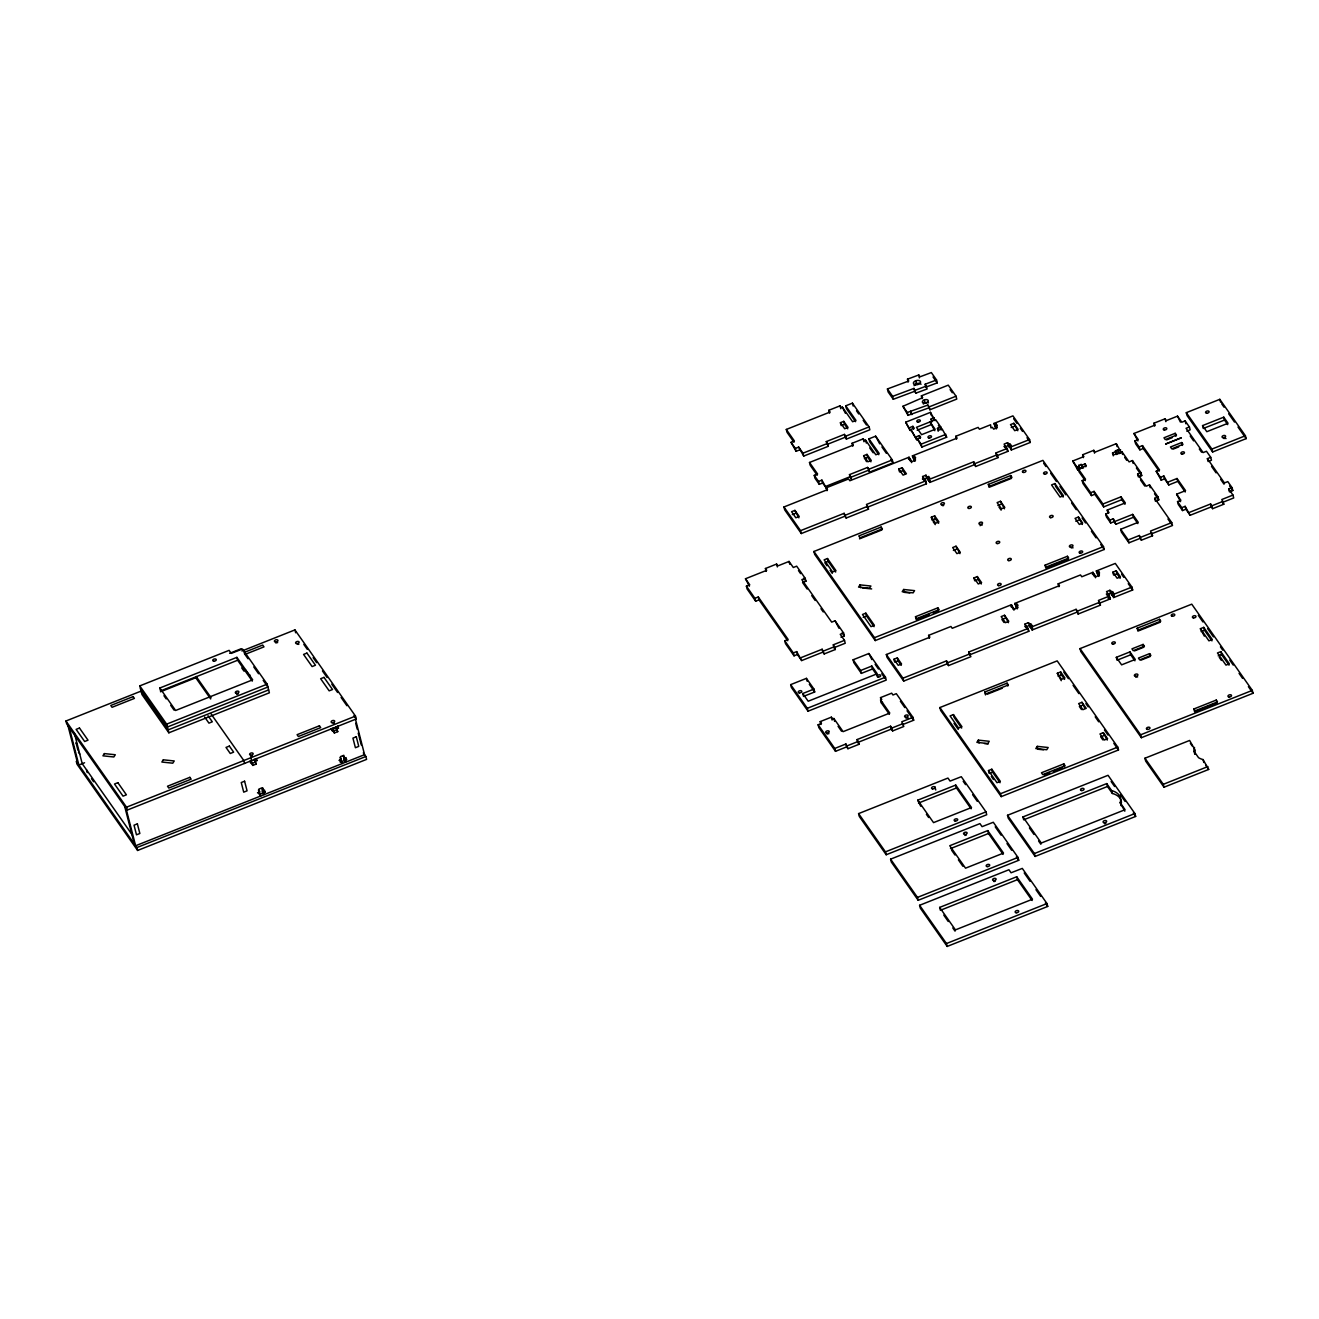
<?xml version="1.0" encoding="UTF-8"?>
<svg xmlns="http://www.w3.org/2000/svg" width="1319" height="1319" viewBox="0 0 1319 1319"><rect width="100%" height="100%" fill="white"/><g stroke="black" fill="none" stroke-linecap="round" stroke-linejoin="round"><path stroke-width="1.5" d="M860.004 584.878L858.537 587.103L869.452 588.258L870.919 586.032L860.004 584.878L860.746 587.763M903.663 589.478L902.196 591.72L913.111 592.858L914.578 590.632L903.663 589.478L904.405 592.363L909.863 592.94M978.335 740.14L976.868 742.366L987.783 743.52L989.25 741.294L978.335 740.14L979.077 743.026M1037.278 746.356L1035.811 748.582L1046.725 749.736L1048.193 747.51L1037.278 746.356L1038.02 749.241L1043.477 749.819M828.843 410.275L840.022 405.84L841.258 407.587L842.379 407.142L852.635 421.75L855.982 420.415L845.726 405.823L852.42 403.152L869.106 426.894L869.848 429.78L846.386 439.112L844.374 434.396L826.271 441.601L828.299 446.3L803.716 456.077L798.687 447.092L795.341 448.427L791.054 442.327L794.401 440.991L786.305 429.45L830.08 412.039L828.843 410.275L829.585 413.16M139.765 685.896L229.11 650.349L231.254 653.383L242.465 648.997L267.163 684.149L269.373 692.805L168.848 732.803L141.974 694.552L139.765 685.896L166.639 724.147L168.848 732.803M229.638 653.317L241.031 648.8M241.921 650.992L294.928 629.905L355.487 716.102L356.229 718.987L127.251 810.08L66.692 723.884L65.95 720.998L141.611 690.892M244.081 652.46L262.695 645.057L263.981 646.871L245.35 654.273M159.83 688.007L236.892 657.357L252.671 679.813L175.608 710.479L159.83 688.007L160.572 690.892L237.634 660.242L252.292 681.099M160.489 691.783L196.663 677.389M840.417 422.69L843.781 421.355L848.035 427.422L844.688 428.757L840.417 422.69L841.159 425.575L844.523 424.24L847.721 428.79M921.404 395.832L948.262 385.148L956.028 396.195L956.77 399.08L929.895 409.764L927.884 405.065L907.291 412.484L902.938 406.285L922.673 397.662L921.404 395.832L922.146 398.717M791.054 442.327L796.082 451.312L799.429 449.977M798.687 447.092L802.974 453.192L827.557 443.415L828.299 446.3M844.374 434.396L845.644 436.226L869.106 426.894M827.013 444.487L845.116 437.281M902.938 406.285L908.033 415.353L928.625 407.95M927.884 405.065L929.17 406.879L956.028 396.195M852.799 446.185L852.058 443.299L863.22 438.864L864.456 440.628L865.577 440.183L875.832 454.775L879.179 453.439L868.924 438.848L875.635 436.177L892.303 459.919L893.045 462.804L869.6 472.136L867.572 467.421L849.485 474.626L851.497 479.325L849.485 474.626M905.691 422.195L910.275 430.555L905.691 422.195L930.489 412.336L935.072 420.679L932.187 416.59M817.186 475.252L810.245 465.36L809.503 462.474L853.294 445.064L852.058 443.299M909.533 427.669L912.88 426.334L914.166 428.147L910.819 429.483L916.754 439.771L910.819 429.483M931.725 422.014L930.983 419.129L934.33 417.793M166.639 724.147L267.163 684.149M929.961 421.948L916.441 427.323L921.602 434.676L935.122 429.302L929.961 421.948L934.825 430.703M917.183 430.208L930.703 424.833M84.564 762.761L78.876 765.02L69.248 727.511M268.631 689.919L168.107 729.918L141.248 691.667M868.512 509.15L867.226 507.32L926.433 483.776L925.691 480.891L866.484 504.435L868.512 509.15L846.171 518.037L844.885 516.207L801.325 533.536L784.69 509.859L783.948 506.974L827.508 489.646L822.644 483.001L819.28 484.337L814.994 478.236L814.268 475.351L817.615 474.016L809.503 462.474M863.632 455.714L866.979 454.379L871.249 460.446L867.902 461.782L863.632 455.714L866.501 461.634M916.013 436.886L919.376 435.567L920.646 437.38L917.299 438.716L921.882 447.059L946.679 437.199L942.096 428.856L938.749 430.175L937.463 428.362L940.81 427.026L941.552 429.912L938.436 425.476M864.374 458.6L867.721 457.264L870.919 461.815M814.268 475.351L818.555 481.451L821.902 480.116L826.931 489.102M917.299 438.716L921.14 444.173L945.937 434.314M826.189 486.216L850.755 476.439M867.572 467.421L868.858 469.251L892.303 459.919M850.211 477.511L868.314 470.306M956.539 439.161L955.797 436.276L978.137 427.389L979.423 429.219L990.585 424.767L990.932 427.9L992.383 427.323L993.652 429.137L997.016 427.818L995.73 425.988L997.18 425.41L996.241 424.075L994.79 424.652L993.932 423.448L1012.926 415.881L1029.562 439.557L1030.304 442.442L1011.31 449.993L1009.727 445.904L1011.178 445.327L1007.502 442.739L1004.155 444.074L1006.166 448.79L1004.897 446.96L1008.244 445.624L1009.53 447.454L1029.562 439.557M909.055 457.215L910.638 461.304L909.055 457.215L849.848 480.759L848.579 478.945L826.238 487.832L826.98 490.717M915.452 459.391L914.001 459.968L912.402 455.879L957.083 438.106L955.797 436.276M909.912 458.418L908.445 458.996L912.121 461.584L915.468 460.249L914.199 458.435L915.65 457.841L914.71 456.506L913.259 457.099L912.402 455.879M993.932 423.448L995.532 427.537L996.983 426.96L996.241 424.075M794.928 510.387L791.565 511.706L795.835 517.79L799.182 516.454L794.928 510.387L798.869 517.823M898.8 469.053L902.147 467.717L906.417 473.801L903.07 475.12L898.8 469.053L899.542 471.938L902.888 470.603L905.015 473.636M1013.849 423.284L1010.486 424.619L1014.756 430.686L1018.103 429.367L1013.849 423.284L1017.773 430.736M792.307 514.591L795.67 513.272M1011.228 427.504L1014.575 426.169M927.982 479.885L926.713 478.072L923.349 479.407L922.608 476.522L925.971 475.186L927.982 479.885L973.719 461.782L975.73 466.481L998.071 457.594L996.059 452.895L1007.221 448.444L1007.963 451.329L996.801 455.78L996.059 452.895M924.635 481.221L923.894 478.335L922.443 478.912L925.691 480.891M927.241 477L928.691 476.423L929.631 477.758L928.18 478.335L929.78 482.441L974.461 464.667L975.73 466.481M1005.424 445.904L1003.973 446.481L1007.221 448.444M783.948 506.974L800.584 530.65L844.144 513.322L846.171 518.037M928.922 481.221L930.373 480.644M845.43 515.152L867.77 506.265M974.988 463.596L997.329 454.709M65.95 720.998L126.525 807.195L355.487 716.102M332.009 728.995L337.433 726.835M256.199 764.08L254.188 759.381L256.199 764.08L252.852 765.416L252.11 762.53L250.659 763.107L250.115 760.997M255.457 761.195L256.908 760.618L256.364 758.507M330.921 728.846L332.19 730.677L333.641 730.099L334.383 732.985L337.746 731.649L335.718 726.95L337.746 731.649M337.005 728.764L338.455 728.187L337.911 726.077M254.93 762.267L251.566 763.602L252.852 765.416M336.46 729.836L333.113 731.155L334.383 732.985M766.174 571.391L765.432 568.505L776.594 564.054L777.88 565.884L789.042 561.432L793.313 567.5L796.66 566.164L805.2 578.316L805.942 581.201L802.579 582.536L807.179 589.065M749.423 586.197L745.482 578.761L766.702 570.319L765.432 568.505M813.938 551.474L1042.9 460.38L1103.475 546.594L1104.217 549.479L875.239 640.572L814.68 554.359L813.938 551.474L874.497 637.687L875.239 640.572M881.108 527.072L858.768 535.959L860.054 537.789L882.395 528.903L881.108 527.072L881.85 529.958L859.51 538.844M988.343 484.419L1010.684 475.532L1011.953 477.363L989.613 486.249L988.343 484.419L989.085 487.305L1011.409 478.418L1010.684 475.532M1154.653 426.103L1153.911 423.218L1165.073 418.782L1166.359 420.596L1177.521 416.144L1181.791 422.228L1185.138 420.893L1189.408 426.96L1190.15 429.846L1186.787 431.181M787.74 640.721L759.019 599.865L755.672 601.2L747.148 589.049L746.406 586.164L749.753 584.828L745.482 578.761M1137.901 440.925L1133.961 433.489L1155.18 425.031L1153.911 423.218M1186.309 412.666L1219.811 399.327L1245.4 435.748L1246.142 438.633L1212.639 451.972L1187.051 415.551L1186.309 412.666L1211.897 449.087L1212.639 451.972M1083.377 457.627L1082.635 454.758L1093.797 450.307L1095.083 452.12L1116.303 443.679L1121.315 452.648L1113.813 454.775L1112.527 452.961L1115.874 451.626L1116.616 454.511L1115.33 450.834L1117.787 449.861L1119.073 453.538L1117.787 449.861M827.458 558.514L824.111 559.85L832.635 572.001L835.982 570.665L827.458 558.514L828.2 561.399L835.669 572.034M931.329 517.196L934.676 515.861L938.947 521.928L935.6 523.264L931.329 517.196L932.071 520.082L935.418 518.746L938.617 523.297M1081.151 464.436L1082.437 468.097L1081.151 464.436L1078.695 465.409L1079.981 469.086L1077.755 469.976L1072.743 461.007L1083.905 456.572L1082.635 454.758M828.2 561.399L824.853 562.735L826.98 565.769M1159.154 471.18L1143.227 448.509L1139.88 449.845L1135.626 443.778L1134.884 440.892L1138.231 439.557L1133.961 433.489M263.19 788.218L261.739 788.795L263.025 790.625L262.283 787.74L258.92 789.075L259.662 791.961L257.485 792.834M262.283 790.922L264.476 790.048L265.02 792.158L263.553 792.735L262.283 790.922L264.047 794.665L342.248 763.553L340.467 759.81L342.248 763.553M339.016 760.387L341.209 759.513L340.467 756.628L343.814 755.309L344.556 758.178L343.27 756.364M343.814 758.474L346.007 757.601L346.551 759.728L345.1 760.305L343.814 758.474L345.594 762.217L364.572 754.666L355.454 719.152M1072.743 461.007L1077.013 467.091L1079.239 466.201M1081.695 465.228L1085.042 463.892L1086.328 465.706L1082.981 467.041L1083.526 467.833L1078.283 468.904L1079.024 471.79L1085.24 480.644M1118.331 450.653L1120.573 449.763M125.981 808.267L135.61 845.759L260.7 796L258.211 792.538M341.753 761.64L340.302 762.217L339.758 760.09M1078.695 465.409L1079.42 468.294L1081.877 467.322M1116.055 453.72L1118.512 452.747M1140.984 472.713L1137.621 474.049L1138.363 476.917L1141.726 475.598L1140.984 472.713L1132.444 460.562L1129.097 461.897L1121.842 451.576L1119.617 452.466L1120.161 453.258M746.406 586.164L754.93 598.315L758.277 596.979L788.135 639.468L784.789 640.803L785.53 643.688L794.054 655.823L797.418 654.504L801.672 660.572L822.891 652.13L824.177 653.944L835.339 649.509L833.328 644.793L844.49 640.358L845.232 643.243L834.07 647.678L833.328 644.793M805.2 578.316L801.837 579.651L831.695 622.139L835.059 620.804L843.583 632.955L844.325 635.84L840.978 637.176M1000.461 501.269L997.115 502.605L1001.467 508.804L1004.814 507.469L1000.461 501.269L1004.468 508.804M1134.884 440.892L1139.138 446.96L1142.501 445.624L1159.549 469.91L1156.202 471.246L1161.215 480.198L1164.562 478.863L1168.832 484.93L1177.768 481.386L1185.22 492.003M1189.408 426.96L1186.061 428.296L1203.109 452.582L1206.473 451.246L1210.727 457.314L1211.469 460.199L1208.122 461.535L1207.38 458.649L1210.727 457.314M1175.213 433.308L1163.985 437.776L1165.271 439.59L1176.499 435.122L1175.213 433.308L1175.954 436.193M136.879 847.573L365.858 756.496L366.6 759.381L137.621 850.458L77.063 764.262L76.321 761.376L136.879 847.573L137.621 850.458M997.856 505.49L1001.203 504.155M1054.903 483.578L1051.556 484.914L1060.08 497.049L1063.444 495.713L1054.903 483.578L1055.645 486.464L1063.114 497.082M1166.606 439.919L1172.212 437.677M1202.549 425.608L1223.768 417.167L1228.038 423.251L1206.819 431.692L1202.549 425.608L1203.291 428.494L1224.51 420.052L1227.725 424.619M1124.975 504.254L1121.777 499.687L1103.69 506.892L1094.803 494.262L1091.456 495.581L1082.932 483.446L1082.19 480.561L1085.537 479.226L1078.283 468.904M1181.692 442.541L1170.464 446.993L1171.75 448.823L1182.978 444.355L1181.692 442.541L1182.434 445.426M1173.086 449.136L1178.691 446.91M956.011 546.214L952.664 547.55L956.918 553.617L960.281 552.298L956.011 546.214L959.952 553.65M1082.19 480.561L1090.714 492.696L1094.061 491.377L1102.948 504.006L1103.69 506.892M953.406 550.435L956.753 549.1M1211.897 449.087L1245.4 435.748M1156.202 471.246L1160.473 477.313L1163.82 475.978L1168.832 484.93M1158.049 496.999L1154.686 498.318L1155.428 501.204L1158.774 499.868L1158.049 496.999L1149.509 484.848L1146.162 486.183L1137.621 474.049M1102.948 504.006L1121.035 496.818L1125.305 502.885L1107.218 510.074L1107.96 512.959M1078.414 517.032L1075.067 518.367L1079.338 524.434L1082.685 523.099L1078.414 517.032L1082.355 524.467M1168.09 482.045L1177.026 478.5L1185.55 490.635L1176.614 494.196L1180.554 501.632M1075.809 521.252L1079.156 519.917M1137.852 523.594L1133.417 517.279L1115.89 524.253L1114.06 521.648L1110.697 522.983L1106.443 516.9L1105.701 514.014L1109.048 512.695L1107.218 510.074M865.841 613.154L862.494 614.489L871.018 626.64L874.382 625.305L865.841 613.154L866.583 616.039L874.052 626.673M863.236 617.374L866.583 616.039M1105.701 514.014L1109.955 520.098L1113.318 518.763L1115.89 524.253M1115.149 521.368L1132.675 514.394L1138.231 522.291L1120.688 529.265L1121.43 532.151L1128.932 542.818L1140.094 538.383L1141.38 540.196L1152.542 535.761L1150.531 531.046L1171.75 522.604L1172.492 525.49L1151.273 533.931L1152.542 535.761M973.983 577.903L977.33 576.568L981.6 582.652L978.253 583.971L973.983 577.903L974.725 580.789L978.071 579.453L981.27 584.004M784.789 640.803L793.313 652.954L796.676 651.619L801.672 660.572M843.583 632.955L840.236 634.291L844.49 640.358M1223.818 504.221L1222.548 502.407L1233.71 497.955L1232.968 495.07L1221.806 499.522L1223.818 504.221L1212.656 508.672L1211.37 506.842L1190.15 515.284L1185.88 509.216L1182.533 510.552L1178.279 504.485L1177.537 501.599L1180.884 500.264L1176.614 494.196M800.93 657.686L822.149 649.245L824.177 653.944M1177.537 501.599L1181.791 507.667L1185.154 506.331L1190.15 515.284M1228.714 489.003L1232.061 487.667L1232.803 490.553L1229.44 491.888L1228.714 489.003L1232.968 495.07M823.435 651.058L834.614 646.623M915.501 616.715L937.842 607.828L939.112 609.642L916.787 618.529L915.501 616.715L916.243 619.6L929.268 614.407M1045.06 565.159L1067.401 556.272L1068.687 558.102L1046.346 566.989L1045.06 565.159L1045.802 568.044L1068.143 559.157L1067.401 556.272M932.995 612.923L938.584 610.713L937.842 607.828M874.497 637.687L1103.475 546.594M1189.408 512.399L1210.628 503.957L1212.656 508.672M1211.914 505.787L1223.076 501.335M1120.688 529.265L1128.19 539.933L1139.369 535.498L1141.38 540.196M1140.638 537.311L1151.817 532.876M876.888 675.114L872.551 668.947L861.373 673.382L853.855 662.666L853.113 659.78L868.858 653.515L885.494 677.191L886.236 680.076L808.052 711.188L791.416 687.512L790.675 684.627L806.42 678.362L813.955 689.079L814.697 691.964L803.518 696.399L802.776 693.514L813.955 689.079M929.351 638.248L928.609 635.362L950.95 626.476L952.236 628.306L1011.426 604.745L1013.025 608.85L1011.426 604.745M1058.91 586.708L1058.168 583.822L1080.508 574.936L1081.794 576.766L1092.956 572.314L1094.556 576.419L1092.956 572.314M968.871 651.982L969.597 654.867L1028.804 631.306L1028.062 628.438L968.871 651.982L970.883 656.681L948.542 665.567L947.273 663.754L903.713 681.082L887.077 657.406L886.335 654.521L929.895 637.192L928.609 635.362M1017.823 606.938L1016.372 607.515L1014.773 603.426L1059.454 585.652L1058.168 583.822M1096.32 570.979L1097.161 572.199L1098.612 571.622L1099.354 574.507L1097.903 575.084L1096.32 570.979L1115.297 563.427L1131.933 587.103L1132.675 589.989L1113.681 597.54L1112.098 593.451L1113.549 592.874L1109.873 590.285L1106.526 591.621L1107.812 593.451L1106.361 594.028L1107.301 595.364L1108.751 594.787L1110.334 598.875L1099.172 603.327L1100.442 605.141L1078.118 614.027L1076.09 609.329L1030.353 627.432L1028.342 622.733L1024.995 624.052L1027.006 628.767L1024.995 624.052M1012.283 605.965L1010.832 606.542L1014.492 609.131L1017.856 607.795L1016.57 605.965L1018.021 605.388L1017.081 604.053L1015.63 604.63L1014.773 603.426M1093.814 573.534L1092.363 574.111L1096.04 576.683L1099.386 575.348L1098.1 573.534L1099.551 572.957L1098.612 571.622M853.113 659.78L860.631 670.497L871.81 666.062L877.217 673.762L808.201 701.23L802.776 693.514M893.952 659.253L897.299 657.917L901.569 664.001L898.206 665.32L893.952 659.253L894.694 662.138L898.041 660.803L901.24 665.353M1004.517 615.264L1001.17 616.6L1005.441 622.667L1008.788 621.331L1004.517 615.264L1008.458 622.7M1112.873 572.166L1116.22 570.83L1120.474 576.898L1117.127 578.233L1112.873 572.166L1113.599 575.051L1116.962 573.716L1120.161 578.266M1005.259 618.149L1001.912 619.485L1004.039 622.519M790.675 684.627L807.31 708.303L885.494 677.191M1026.264 625.882L1024.814 626.459L1028.062 628.438M1028.342 622.733L1032.019 625.305L1030.551 625.882L1032.15 629.987L1076.832 612.214M1025.737 626.937L1029.084 625.602M1107.268 594.506L1110.614 593.171L1111.901 595.001L1131.933 587.103M886.335 654.521L902.971 678.197L946.531 660.868L948.542 665.567M1109.592 595.99L1098.43 600.442L1100.442 605.141M1031.293 628.767L1032.744 628.19M1108.026 598.232L1109.493 597.655L1110.334 598.875M1112.84 596.336L1114.291 595.759L1112.609 591.539M947.8 662.682L970.141 653.795M1076.09 609.329L1077.376 611.142L1099.7 602.255M820.929 724.494L820.204 721.608L831.366 717.173L832.652 718.987L833.872 718.492L843.105 731.649L889.797 713.068L880.564 699.927L881.784 699.433L880.515 697.619L891.677 693.167L892.963 694.998L896.31 693.662L912.946 717.338L913.688 720.223L902.509 724.659M912.946 717.338L901.767 721.79L903.795 726.489L892.633 730.924L890.605 726.225L857.103 739.563L859.114 744.262L847.952 748.697L846.666 746.884L835.504 751.319L818.868 727.643L818.126 724.758L821.473 723.439L820.204 721.608M880.564 699.927L881.306 702.813L882.526 702.318M1080.047 648.602L1191.749 604.168L1252.308 690.381L1253.05 693.266L1141.364 737.7L1080.789 651.487L1080.047 648.602L1140.622 734.815L1141.364 737.7M818.126 724.758L834.762 748.45L845.924 743.998L847.952 748.697M1137.176 628.207L1159.516 619.32L1160.786 621.15L1138.462 630.037L1137.176 628.207L1137.918 631.092L1160.258 622.205L1159.516 619.32M939.903 707.545L1057.178 660.885L1117.754 747.098L1118.496 749.967L1001.22 796.627L940.645 710.43L939.903 707.545L1000.478 793.741L1001.22 796.627M847.21 745.812L858.372 741.377M891.891 728.039L903.053 723.603M857.103 739.563L857.845 742.432L891.347 729.11L892.633 730.924M984.749 692.03L1007.089 683.143L1008.359 684.973L986.018 693.86L984.749 692.03L985.491 694.915M987.354 694.173L1002.242 688.254M953.423 714.585L950.076 715.92L958.616 728.055L961.963 726.736L953.423 714.585L954.165 717.47L961.633 728.088M1057.31 673.267L1060.657 671.932L1064.928 677.999L1061.564 679.334L1057.31 673.267L1061.251 680.703M1058.052 676.152L1061.399 674.817L1064.598 679.367M1143.128 644.414L1131.949 648.849L1133.235 650.679L1144.397 646.228L1143.128 644.414L1143.837 647.2L1134.538 650.894M1116.319 657.324L1129.954 651.899L1135.247 659.434L1121.612 664.858L1116.319 657.324L1117.061 660.209L1130.696 654.785L1134.917 660.803M1200.389 628.701L1203.752 627.366L1212.276 639.501L1208.929 640.836L1200.389 628.701L1204.329 636.137M1201.131 631.587L1204.494 630.251L1211.947 640.869M1149.607 653.63L1138.445 658.082L1139.715 659.896L1150.893 655.461L1149.607 653.63L1150.316 656.433L1141.017 660.127M1081.976 702.285L1078.629 703.621L1082.899 709.688L1086.246 708.352L1081.976 702.285L1084.861 708.204M1082.718 705.17L1079.371 706.506L1081.498 709.54M1220.8 651.652L1217.453 652.971L1225.994 665.122L1229.341 663.787L1220.8 651.652L1221.542 654.537L1229.011 665.155M1218.195 655.856L1221.542 654.537M858.587 813.609L947.949 778.062L950.076 781.095L961.287 776.71L985.985 811.861L986.727 814.746L886.203 854.745L859.329 816.494L858.587 813.609L885.461 851.86L886.203 854.745M988.475 770.56L991.822 769.224L1000.346 781.359L996.999 782.695L988.475 770.56L989.201 773.445L992.564 772.11L1000.016 782.728M917.744 800.171L955.731 785.069L971.509 807.525L933.539 822.627L917.744 800.171L920.744 806.272M918.486 803.057L956.473 787.954L971.114 808.811M1103.311 732.639L1099.964 733.974L1104.217 740.041L1107.581 738.706L1103.311 732.639L1107.251 740.074M1104.052 735.524L1100.706 736.859L1102.832 739.893M1193.909 708.962L1216.25 700.076L1217.519 701.889L1195.179 710.776L1193.909 708.962L1194.651 711.848L1216.975 702.961L1216.25 700.076M1063.806 763.882L1041.466 772.769L1042.752 774.599L1065.092 765.712L1063.806 763.882L1064.548 766.768M1140.622 734.815L1252.308 690.381M1044.071 774.913L1049.66 772.703M1053.386 771.219L1062.685 767.51M1000.478 793.741L1117.754 747.098M885.461 851.86L985.985 811.861M890.589 859.164L979.951 823.617L982.078 826.65L993.289 822.265L1017.988 857.416L1018.73 860.301L918.205 900.283L891.331 862.049L890.589 859.164L917.463 897.398L918.205 900.283M1194.074 751.335L1198.526 757.667A22.176 12.91 -14.4 0 0 1203.06 759.579L1208.699 769.439L1164.017 787.212L1145.683 761.112L1144.941 758.227L1189.623 740.454L1195.261 750.313A22.176 12.91 -14.4 0 0 1194.816 754.221L1194.074 751.335A22.176 12.91 -14.4 0 1 1194.519 747.428M1007.518 815.29L1108.042 775.308L1134.917 813.543L1135.659 816.428L1035.135 856.427L1008.26 818.176L1007.518 815.29L1034.393 853.541L1035.135 856.427M987.733 830.607L949.746 845.726L965.541 868.182L1003.512 853.08L987.733 830.607L988.475 833.493L1003.116 854.349M1022.95 816.923L1106.723 783.601L1111.637 790.576A22.176 12.91 -14.4 0 1 1120.161 802.71L1125.074 809.701L1041.301 843.022L1022.95 816.923L1023.692 819.808L1107.465 786.487L1112.379 793.461A22.176 12.91 -14.4 0 1 1121.414 802.974M950.488 848.612L988.475 833.493M1144.941 758.227L1163.292 784.327L1207.957 766.553M917.463 897.398L1017.988 857.416M1034.393 853.541L1134.917 813.543M919.59 905.296L1008.936 869.749L1011.079 872.782L1022.291 868.397L1046.989 903.548L1047.731 906.433L947.207 946.432L920.332 908.181L919.59 905.296L946.465 943.547L947.207 946.432M939.656 907.406L1016.718 876.756L1032.497 899.212L955.434 929.879L939.656 907.406L940.398 910.291L1017.46 879.641L1032.118 900.498M946.465 943.547L1046.989 903.548M908.148 382.098L907.488 379.18L918.782 374.959L920.052 376.789L931.346 372.568L936.539 379.971L937.199 382.889L925.856 387.127L925.196 384.208L936.539 379.971M925.196 384.208L927.142 388.957L915.897 393.144L914.628 391.314L893.293 399.278L888.083 391.875L887.44 388.957L908.775 380.993L907.488 379.18M887.44 388.957L892.633 396.359L913.968 388.396L915.897 393.144M915.254 390.226L926.482 386.038M862.56 587.961L871.661 588.917M984.535 743.603L988.178 743.982M1221.724 403.861L1224.048 407.175M1228.698 413.803L1234.518 422.08M1237.997 427.043L1246.142 438.633M1232.061 487.667L1227.791 481.6L1224.444 482.935L1207.38 458.649M1229.605 486.002L1232.803 490.553M1180.39 422.08L1177.521 416.144M1190.2 436.028L1193.613 440.892M1199.301 448.988L1201.576 452.219M1211.534 466.382L1216.085 472.861M1220.636 479.341L1224.048 484.205M1136.384 467.998L1141.726 475.598M1154.521 493.801L1158.774 499.868M1154.686 498.318L1171.75 522.604M1124.662 457.413L1126.739 460.364M1140.506 479.968L1144.76 486.035M1167.942 519.01L1171.354 523.874M1198.311 615.346L1202.961 621.974M1207.627 628.602L1213.447 636.896M1220.438 646.854L1222.762 650.168M1229.753 660.11L1233.249 665.089M1239.069 673.366L1242.564 678.345M1248.384 686.638L1253.05 693.266M1219.267 657.373L1221.394 660.423M1013.668 418.766L1016.998 423.514M1020.329 428.246L1022.538 431.395M1026.973 437.71L1030.304 442.442M1043.642 463.266L1045.967 466.58M1050.633 473.224L1056.453 481.501M1059.948 486.48L1065.768 494.773M1071.605 503.05L1076.255 509.695M1082.075 517.971L1085.57 522.951M1091.407 531.244L1096.056 537.872M1100.722 544.5L1104.217 549.479M1121.595 574.21L1123.804 577.359M1128.24 583.674L1132.675 589.989M1009.727 445.904L1011.31 449.993M1112.098 593.451L1113.681 597.54M1007.106 450.125L1007.963 451.329M950.109 389.616L952.334 392.765M996.801 455.78L998.071 457.594M933.028 376.97L937.199 382.889M1190.365 743.339L1192.327 746.125M1205.764 765.251L1208.699 769.439M998.945 507.04L1001.121 510.14M940.81 427.026L935.616 419.623L932.269 420.959L930.983 419.129M944.75 434.462L946.679 437.199M928.18 478.335L929.78 482.441M1063.741 672.063L1068.406 678.691M1073.072 685.319L1078.893 693.613M1085.883 703.555L1088.208 706.869M1095.199 716.811L1098.694 721.79M1104.514 730.083L1108.009 735.062M1113.83 743.339L1118.496 749.967M1030.551 625.882L1032.15 629.987M922.608 476.522L923.894 478.335M926.433 483.776L924.833 479.671M1028.804 631.306L1027.204 627.217M856.509 410.786L858.718 413.952M863.17 420.283L866.501 425.031M879.707 443.811L875.635 436.177M881.933 446.976L886.384 453.307M890.82 459.639L893.045 462.804M933.143 521.599L935.27 524.632M1111.126 781.507L1114.621 786.503M1120.474 794.813L1125.14 801.474M1133.318 813.114L1135.659 816.428M855.586 421.684L846.468 408.709L845.726 405.823M878.784 454.709L869.666 441.733L868.924 438.848M845.397 413.276L842.379 407.142M869.732 447.932L873.162 452.796M1120.161 802.71L1124.827 811.185M826.271 441.601L827.557 443.415M793.989 442.228L787.047 432.335L786.305 429.45M1029.43 827.969L1034.014 834.482M1038.597 841.011L1040.889 844.275M954.016 723.356L958.286 729.423M991.344 776.479L993.471 779.513M830.179 570.336L832.305 573.369M963.2 781.277L965.557 784.624M972.614 794.665L977.313 801.358M995.218 826.815L1001.088 835.191M1006.974 843.566L1011.673 850.26M1016.372 856.954L1018.73 860.301M1024.204 872.964L1030.09 881.323M1035.959 889.698L1040.675 896.392M1045.373 903.086L1047.731 906.433M871.826 659.566L868.858 653.515M875.14 664.298L878.47 669.03M881.801 673.762L885.131 678.494M900.382 701.279L904.818 707.594M907.027 710.76L913.688 720.223M798.473 570.566L800.6 573.617M803.799 578.167L805.942 581.201M838.983 628.24L835.059 620.804M842.182 632.807L844.325 635.84M811.762 595.611L815.208 600.508M820.962 608.686L823.254 611.95M881.306 702.813L889.385 714.304M834.07 647.678L835.339 649.509M926.383 814.285L928.642 817.5M951.626 850.211L955.005 855.025M958.385 859.84L962.886 866.253M857.845 742.432L859.114 744.262M809.322 684.297L814.697 691.964M838.076 726.307L841.538 731.237M943.777 915.106L948.279 921.536M952.796 927.949L955.055 931.148M303.815 644.397L307.311 649.36M313.131 657.653L316.626 662.633M322.446 670.909L327.112 677.554M331.778 684.182L337.598 692.475M341.093 697.438L346.913 705.731M353.904 715.673L356.229 718.987M363.302 752.852L365.858 756.496M337.169 726.373L338.455 728.187M332.372 728.269L333.641 730.099M345.265 757.897L346.551 759.728M339.923 757.7L341.209 759.513M244.378 653.564L248.038 658.775M253.776 666.952L258.557 673.729M263.19 680.34L267.889 687.034L167.365 727.033L140.506 688.782M245.268 669.541L248.615 674.306A22.176 12.91 -14.4 0 0 249.967 675.048M241.756 667.942L244.015 671.14M255.639 758.804L256.908 760.618M196.168 676.482L211.073 697.702M195.773 677.735L210.677 698.955M250.841 760.717L252.11 762.53M211.188 714.123L243.801 760.535L244.543 763.421M263.734 790.345L265.02 792.158M208.023 715.739L212.293 721.806L208.946 723.142L204.676 717.074M258.392 790.13L259.662 791.961M258.936 792.241L260.206 794.071M259.431 794.17L260.7 796M163.952 695.707L166.194 698.922M170.712 705.335L174.092 710.15M77.293 744.46L76.007 742.63L77.986 750.33M78.481 752.242L79.767 754.072M132.345 835.009L82.223 763.685L74.474 733.496M91.506 778.705L93.633 781.738M1219.811 399.327L1220.553 402.213M1223.768 417.167L1224.51 420.052M1210.628 503.957L1211.37 506.842M1185.138 420.893L1185.88 423.778M1165.073 418.782L1165.815 421.651M1185.154 506.331L1185.88 509.216M1177.026 478.5L1177.768 481.386M1181.791 507.667L1182.533 510.552M1203.752 627.366L1204.494 630.251M1163.82 475.978L1164.562 478.863M1160.473 477.313L1161.215 480.198M1142.501 445.624L1143.227 448.509M1149.509 484.848L1150.25 487.733M1139.138 446.96L1139.88 449.845M1132.444 460.562L1133.186 463.447M1203.06 759.579L1203.802 762.464M1121.842 451.576L1122.584 454.461M1116.303 443.679L1117.045 446.564M1139.369 535.498L1140.094 538.383M1132.675 514.394L1133.417 517.279M1112.527 452.961L1113.269 455.846M1121.035 496.818L1121.777 499.687M1128.19 539.933L1128.932 542.818M1113.318 518.763L1114.06 521.648M1093.797 450.307L1094.539 453.192M1109.955 520.098L1110.697 522.983M1116.22 570.83L1116.962 573.716M1094.061 491.377L1094.803 494.262M1085.042 463.892L1085.784 466.778M1090.714 492.696L1091.456 495.581M1129.954 651.899L1130.696 654.785M1163.292 784.327L1164.017 787.212M1111.159 592.116L1111.901 595.001M1109.873 590.285L1110.614 593.171M1077.013 467.091L1077.755 469.976M1108.751 594.787L1109.493 597.655M1098.1 573.534L1098.842 576.419M1097.161 572.199L1097.903 575.084M1094.754 574.87L1095.495 577.755M1077.376 611.142L1078.118 614.027M1111.637 790.576L1112.379 793.461M1106.723 783.601L1107.465 786.487M1010.239 443.992L1010.981 446.877M1008.788 444.569L1009.53 447.454M1007.502 442.739L1008.244 445.624M1060.657 671.932L1061.399 674.817M995.73 425.988L996.472 428.873M994.79 424.652L995.532 427.537M1031.079 623.969L1031.821 626.855M1029.628 624.547L1030.353 627.432M1016.57 605.965L1017.312 608.85M1015.63 604.63L1016.372 607.515M1013.223 607.301L1013.965 610.186M973.719 461.782L974.461 464.667M1007.089 683.143L1007.831 686.028M977.33 576.568L978.071 579.453M937.463 428.362L938.205 431.247M929.17 406.879L929.895 409.764M930.489 412.336L931.23 415.221M924.273 399.937L925.015 402.823M919.376 435.567L920.118 438.452M921.14 444.173L921.882 447.059M911.066 411.742L911.808 414.628M910.638 411.149L911.38 414.034M925.971 475.186L926.713 478.072M912.88 426.334L913.622 429.219M934.676 515.861L935.418 518.746M907.291 412.484L908.033 415.353M914.199 458.435L914.941 461.304M913.259 457.099L914.001 459.968M991.822 769.224L992.564 772.11M910.835 459.754L911.577 462.639M1016.718 876.756L1017.46 879.641M902.147 467.717L902.888 470.603M946.531 660.868L947.273 663.754M955.731 785.069L956.473 787.954M865.577 440.183L866.319 443.069M863.22 438.864L863.961 441.75M866.979 454.379L867.721 457.264M852.42 403.152L853.162 406.038M868.858 469.251L869.6 472.136M840.022 405.84L840.764 408.725M843.781 421.355L844.523 424.24M845.644 436.226L846.386 439.112M935.006 787.097L935.748 789.982M902.971 678.197L903.713 681.082M897.299 657.917L898.041 660.803M844.144 513.322L844.885 516.207M890.605 726.225L891.347 729.11M880.515 697.619L881.257 700.504M871.81 666.062L872.551 668.947M821.902 480.116L822.644 483.001M818.555 481.451L819.28 484.337M860.631 670.497L861.373 673.382M802.974 453.192L803.716 456.077M795.341 448.427L796.082 451.312M800.584 530.65L801.325 533.536M822.149 649.245L822.891 652.13M845.924 743.998L846.666 746.884M833.872 718.492L834.614 721.378M831.366 717.173L832.108 720.059M789.042 561.432L789.784 564.318M834.762 748.45L835.504 751.319M806.42 678.362L807.162 681.247M776.594 564.054L777.336 566.939M796.676 651.619L797.418 654.504M793.313 652.954L794.054 655.823M807.31 708.303L808.052 711.188M758.277 596.979L759.019 599.865M754.93 598.315L755.672 601.2M355.701 723.241L357.218 729.16M358.224 733.117L361.274 744.955M345.1 760.305L345.594 762.217M331.646 728.566L332.19 730.677M294.928 629.905L295.67 632.79M236.892 657.357L237.634 660.242M263.553 792.735L264.047 794.665M251.072 758.491L251.566 760.42M126.525 807.195L127.251 810.08M124.695 806.437L134.324 843.946M86.493 769.752L87.235 772.637M67.978 725.697L77.59 763.19M915.716 380.779L916.375 383.697M913.968 388.396L914.628 391.314M892.633 396.359L893.293 399.278M918.782 374.959L919.376 377.893M965.013 835.488A1.83 1.072 -14.4 0 1 966.349 835.075M994.015 881.636A1.83 1.072 -14.4 0 1 995.35 881.207M1135.824 677.323A1.83 1.072 -14.4 0 1 1137.621 676.927M236.793 694.404A1.83 1.072 -14.4 0 1 238.129 693.992M275.869 643.029A1.83 1.072 -14.4 0 1 277.649 642.617M297.913 644.364A1.83 1.072 -14.4 0 1 298.836 644.299M333.46 723.422A1.83 1.072 -14.4 0 1 334.383 723.373M250.725 756.463A1.83 1.072 -14.4 0 1 252.391 755.803M1121.265 804.277A22.176 12.91 -14.4 0 1 1120.903 805.596M1104.547 823.798A1.83 1.072 -14.4 0 1 1105.883 823.386M914.1 385.692A3.66 2.11 -12.6 0 1 917.282 383.433A3.66 2.11 -12.6 0 1 921.025 384.258M923.349 404.043A3.05 1.781 -14.4 0 1 928.51 402.872M1223.933 438.551A1.83 1.072 -14.4 0 1 1226.027 438.584M827.128 734.106A1.83 1.072 -14.4 0 1 828.926 733.694M906.038 718.261A1.83 1.072 -14.4 0 1 908.214 717.932M1071.292 547.979A1.847 1.072 -14.4 0 1 1073.072 547.847M942.722 505.754A1.83 1.072 -14.4 0 1 943.646 505.54M980.099 525.687A1.83 1.072 -14.4 0 1 982.226 525.028M104.382 753.594L102.915 755.82L113.83 756.974L115.297 754.748L104.382 753.594M163.325 759.81L161.858 762.036L172.773 763.19L174.24 760.964L163.325 759.81M133.137 696.597L110.796 705.484L112.066 707.297L134.406 698.41L133.137 696.597M79.47 728.039L76.123 729.374L84.663 741.509L88.01 740.173L79.47 728.039M306.931 653.086L303.568 654.422L312.108 666.573L315.455 665.238L306.931 653.086M323.996 677.372L320.632 678.708L329.173 690.843L332.52 689.524L323.996 677.372M117.869 782.678L114.506 784.014L123.046 796.148L126.393 794.813L117.869 782.678M229.358 746.092L226.011 747.428L230.264 753.495L233.628 752.16L229.358 746.092M189.854 777.336L167.513 786.223L168.799 788.053L191.14 779.166L189.854 777.336M319.429 725.796L297.088 734.683L298.358 736.513L320.698 727.626L319.429 725.796M137.374 823.864L134.027 825.199L136.484 834.812L139.847 833.476L137.374 823.864M244.592 781.211L241.245 782.546L243.718 792.158L247.065 790.823L244.592 781.211M356.295 736.777L352.931 738.112L355.405 747.725L358.752 746.389L356.295 736.777M1181.296 437.793L1165.666 444.025L1181.296 437.793M932.599 788.877A1.83 1.072 -14.4 0 0 935.105 787.361A1.83 1.072 -14.4 0 0 932.269 787.047A1.83 1.072 -14.4 0 0 932.599 788.877M955.203 821.045A1.83 1.072 -14.4 0 0 957.709 819.528A1.83 1.072 -14.4 0 0 954.874 819.231A1.83 1.072 -14.4 0 0 955.203 821.045M964.601 834.432A1.83 1.072 -14.4 0 0 967.107 832.899A1.83 1.072 -14.4 0 0 964.271 832.602A1.83 1.072 -14.4 0 0 964.601 834.432M987.206 866.599A1.83 1.072 -14.4 0 0 989.712 865.083A1.83 1.072 -14.4 0 0 986.876 864.786A1.83 1.072 -14.4 0 0 987.206 866.599M993.586 880.564A1.83 1.072 -14.4 0 0 996.109 879.048A1.83 1.072 -14.4 0 0 993.273 878.751A1.83 1.072 -14.4 0 0 993.586 880.564M1016.191 912.748A1.83 1.072 -14.4 0 0 1018.713 911.215A1.83 1.072 -14.4 0 0 1015.877 910.918A1.83 1.072 -14.4 0 0 1016.191 912.748M1172.261 616.237A1.83 1.072 -14.4 0 0 1174.784 614.72A1.83 1.072 -14.4 0 0 1171.948 614.423A1.83 1.072 -14.4 0 0 1172.261 616.237M1193.448 617.919A1.83 1.072 -14.4 0 0 1195.97 616.385A1.83 1.072 -14.4 0 0 1193.134 616.088A1.83 1.072 -14.4 0 0 1193.448 617.919M1228.995 696.993A1.83 1.072 -14.4 0 0 1231.517 695.459A1.83 1.072 -14.4 0 0 1228.681 695.162A1.83 1.072 -14.4 0 0 1228.995 696.993M1147.464 729.423A1.83 1.072 -14.4 0 0 1149.97 727.89A1.83 1.072 -14.4 0 0 1147.134 727.593A1.83 1.072 -14.4 0 0 1147.464 729.423M1112.807 644.084A1.83 1.072 -14.4 0 0 1115.313 642.567A1.83 1.072 -14.4 0 0 1112.478 642.271A1.83 1.072 -14.4 0 0 1112.807 644.084M1135.412 676.268A1.83 1.072 -14.4 0 0 1137.918 674.751A1.83 1.072 -14.4 0 0 1135.082 674.438A1.83 1.072 -14.4 0 0 1135.412 676.268M213.76 661.165A1.83 1.072 -14.4 0 0 216.283 659.648A1.83 1.072 -14.4 0 0 213.447 659.352A1.83 1.072 -14.4 0 0 213.76 661.165M236.365 693.349A1.83 1.072 -14.4 0 0 238.887 691.816A1.83 1.072 -14.4 0 0 236.052 691.519A1.83 1.072 -14.4 0 0 236.365 693.349M275.44 641.974A1.83 1.072 -14.4 0 0 277.963 640.44A1.83 1.072 -14.4 0 0 275.127 640.144A1.83 1.072 -14.4 0 0 275.44 641.974M296.627 643.639A1.83 1.072 -14.4 0 0 299.149 642.122A1.83 1.072 -14.4 0 0 296.313 641.825A1.83 1.072 -14.4 0 0 296.627 643.639M332.174 722.713A1.83 1.072 -14.4 0 0 334.696 721.196A1.83 1.072 -14.4 0 0 331.86 720.883A1.83 1.072 -14.4 0 0 332.174 722.713M250.643 755.144A1.83 1.072 -14.4 0 0 253.149 753.627A1.83 1.072 -14.4 0 0 250.313 753.33A1.83 1.072 -14.4 0 0 250.643 755.144M1081.531 790.559A1.83 1.072 -14.4 0 0 1084.037 789.042A1.83 1.072 -14.4 0 0 1081.201 788.746A1.83 1.072 -14.4 0 0 1081.531 790.559M1104.135 822.743A1.83 1.072 -14.4 0 0 1106.641 821.209A1.83 1.072 -14.4 0 0 1103.805 820.913A1.83 1.072 -14.4 0 0 1104.135 822.743M917.826 422.08A1.83 1.072 -14.4 0 0 920.332 420.563A1.83 1.072 -14.4 0 0 917.496 420.266A1.83 1.072 -14.4 0 0 917.826 422.08M928.988 437.99A1.83 1.072 -14.4 0 0 931.511 436.474A1.83 1.072 -14.4 0 0 928.675 436.177A1.83 1.072 -14.4 0 0 928.988 437.99M915.518 384.769A3.66 2.11 -12.6 0 0 920.58 381.85A3.66 2.11 -12.6 0 0 914.891 381.158A3.66 2.11 -12.6 0 0 915.518 384.769M924.124 403.317A3.05 1.781 -14.4 0 0 928.312 400.778A3.05 1.781 -14.4 0 0 923.597 400.267A3.05 1.781 -14.4 0 0 924.124 403.317M1164.298 430.01A1.83 1.072 -14.4 0 0 1166.82 428.477A1.83 1.072 -14.4 0 0 1163.985 428.18A1.83 1.072 -14.4 0 0 1164.298 430.01M1181.923 454.066A1.83 1.072 -14.4 0 0 1184.446 452.549A1.83 1.072 -14.4 0 0 1181.61 452.236A1.83 1.072 -14.4 0 0 1181.923 454.066M1223.092 437.694A1.83 1.072 -14.4 0 0 1225.615 436.16A1.83 1.072 -14.4 0 0 1222.779 435.864A1.83 1.072 -14.4 0 0 1223.092 437.694M1206.588 413.177A1.83 1.072 -14.4 0 0 1209.111 411.66A1.83 1.072 -14.4 0 0 1206.275 411.363A1.83 1.072 -14.4 0 0 1206.588 413.177M878.157 677.059A1.83 1.072 -14.4 0 0 880.68 675.526A1.83 1.072 -14.4 0 0 877.844 675.229A1.83 1.072 -14.4 0 0 878.157 677.059M799.265 692.904A1.83 1.072 -14.4 0 0 801.787 691.387A1.83 1.072 -14.4 0 0 798.951 691.074A1.83 1.072 -14.4 0 0 799.265 692.904M826.716 733.051A1.83 1.072 -14.4 0 0 829.222 731.517A1.83 1.072 -14.4 0 0 826.403 731.221A1.83 1.072 -14.4 0 0 826.716 733.051M905.609 717.19A1.83 1.072 -14.4 0 0 908.131 715.673A1.83 1.072 -14.4 0 0 905.296 715.376A1.83 1.072 -14.4 0 0 905.609 717.19M1050.616 517.658A1.847 1.072 -14.4 0 0 1053.139 516.125A1.847 1.072 -14.4 0 0 1050.287 515.828A1.847 1.072 -14.4 0 0 1050.616 517.658M997.213 543.56A1.847 1.072 -14.4 0 0 999.736 542.027A1.847 1.072 -14.4 0 0 996.884 541.73A1.847 1.072 -14.4 0 0 997.213 543.56M1008.755 560.624A1.847 1.072 -14.4 0 0 1011.294 559.091A1.847 1.072 -14.4 0 0 1008.441 558.778A1.847 1.072 -14.4 0 0 1008.755 560.624M1070.451 547.138A1.847 1.072 -14.4 0 0 1072.99 545.604A1.847 1.072 -14.4 0 0 1070.138 545.291A1.847 1.072 -14.4 0 0 1070.451 547.138M941.898 504.897A1.83 1.072 -14.4 0 0 944.404 503.363A1.83 1.072 -14.4 0 0 941.568 503.067A1.83 1.072 -14.4 0 0 941.898 504.897M1044.615 474.131A1.83 1.072 -14.4 0 0 1047.121 472.598A1.83 1.072 -14.4 0 0 1044.285 472.301A1.83 1.072 -14.4 0 0 1044.615 474.131M1080.162 553.189A1.83 1.072 -14.4 0 0 1082.668 551.672A1.83 1.072 -14.4 0 0 1079.832 551.375A1.83 1.072 -14.4 0 0 1080.162 553.189M998.615 585.636A1.83 1.072 -14.4 0 0 1001.137 584.103A1.83 1.072 -14.4 0 0 998.302 583.806A1.83 1.072 -14.4 0 0 998.615 585.636M968.838 508.458A1.83 1.072 -14.4 0 0 971.361 506.941A1.83 1.072 -14.4 0 0 968.525 506.644A1.83 1.072 -14.4 0 0 968.838 508.458M980.017 524.368A1.83 1.072 -14.4 0 0 982.523 522.852A1.83 1.072 -14.4 0 0 979.687 522.538A1.83 1.072 -14.4 0 0 980.017 524.368M1023.429 472.449A1.83 1.072 -14.4 0 0 1025.951 470.932A1.83 1.072 -14.4 0 0 1023.115 470.636A1.83 1.072 -14.4 0 0 1023.429 472.449M342.544 763.091A1.83 1.072 -14.4 0 0 345.067 761.574A1.83 1.072 -14.4 0 0 342.231 761.277A1.83 1.072 -14.4 0 0 342.544 763.091M261.014 795.538A1.83 1.072 -14.4 0 0 263.52 794.005A1.83 1.072 -14.4 0 0 260.684 793.708A1.83 1.072 -14.4 0 0 261.014 795.538"/></g></svg>
